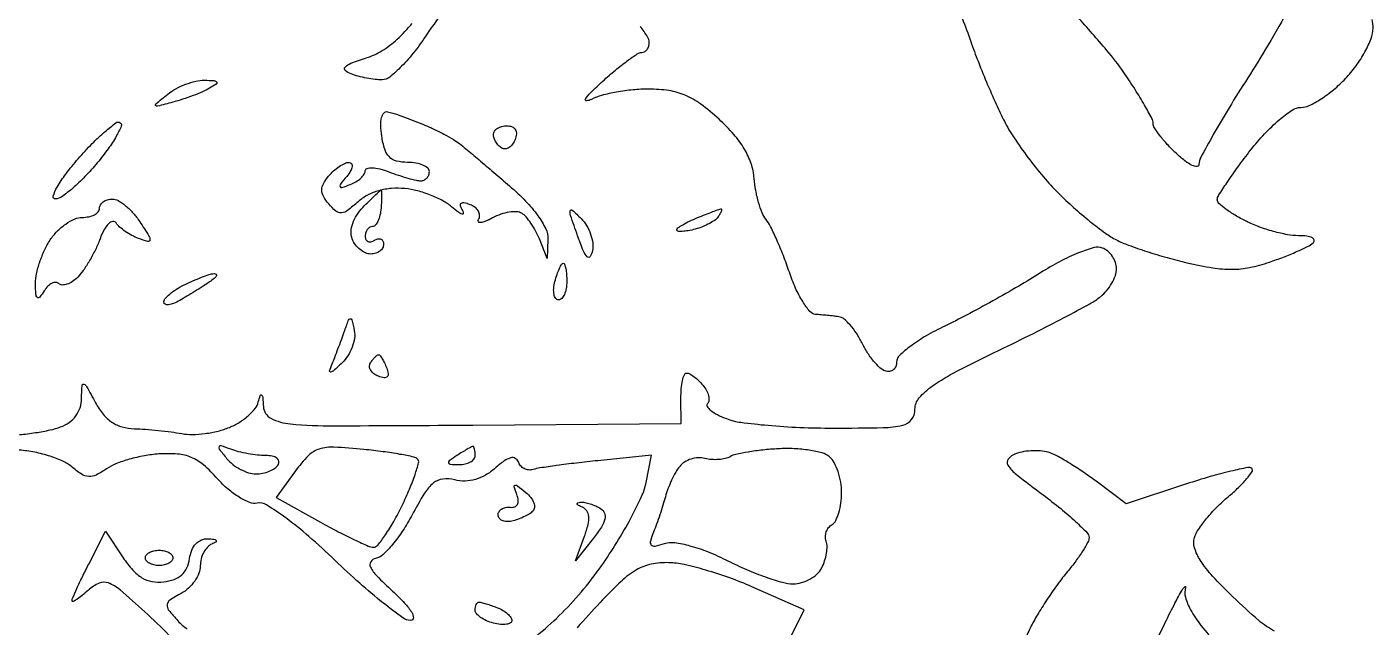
# Model space of a CAD drawing. Extents: x 0 to 102, y 0 to 135.
# Drawn here: x 45.44 to 57.87, y 74.05 to 79.59 of the extents above; entities that cross this region are included whole.
import ezdxf

# ---------------------------------------------------------------- set-up
doc = ezdxf.new("R2010")
doc.units = 0
doc.header["$MEASUREMENT"] = 0

msp = doc.modelspace()

# ---------------------------------------------------------------- linework, layer by layer
for points in [[(49.26295, 79.704153, 0.026866), (49.133723, 79.527973, -0.021482), (49.017242, 79.365532, -0.027991), (48.896477, 79.228124, -0.027943), (48.78664, 79.128247, -0.169418), (48.715369, 79.10252, -0.031703), (48.650865, 79.105917, -0.01772), (48.573133, 79.117779, -0.017622), (48.495093, 79.135404, -0.027271), (48.429344, 79.156601, -0.086747), (48.375922, 79.188585, -0.428623), (48.374405, 79.219894, -0.113313), (48.427086, 79.254685, -0.011344), (48.570475, 79.304651, 0.059962), (48.715859, 79.37175, 0.046777), (48.85492, 79.476517, 0.039227), (48.993058, 79.623842, 0.022755)], [(54.059857, 79.699016, -0.015387), (54.142821, 79.480711, 0.009706), (54.211439, 79.293788, 0.006459), (54.296988, 79.082154, 0.006503), (54.385362, 78.878864, 0.012627), (54.462106, 78.719311, 0.028342), (54.551553, 78.566736, 0.014481), (54.679854, 78.385443, 0.014342), (54.823273, 78.205719, 0.020876), (54.960561, 78.056551, 0.014), (55.100713, 77.924112, 0.012697), (55.252601, 77.79521, 0.012831), (55.394398, 77.686818, 0.039258), (55.4976, 77.623753, 0.029474), (55.608394, 77.575451, 0.009777), (55.775994, 77.51755, 0.009696), (55.964654, 77.460493, 0.010876), (56.148326, 77.413096, 0.017501), (56.385715, 77.366013, 0.042167), (56.564152, 77.352333, 0.048611), (56.726546, 77.369434, 0.031142), (56.909726, 77.419014, 0.010142), (57.038963, 77.465732, 0.011492), (57.16087, 77.515863, 0.01076), (57.262242, 77.562925, 0.060366), (57.31227, 77.59547, 0.259704), (57.321904, 77.620662, 0.246151), (57.305751, 77.643022, 0.086471), (57.254743, 77.658242, 0.029373), (57.177218, 77.6628, -0.045989), (57.075725, 77.672155, -0.021372), (56.946704, 77.701897, -0.020962), (56.812923, 77.744931, -0.027407), (56.694998, 77.795896, -0.018072), (56.592799, 77.851579, -0.025631), (56.506572, 77.908848, -0.023853), (56.442629, 77.961111, -0.212589), (56.4282, 77.993513, -0.141736), (56.439986, 78.034255, -0.00671), (56.518504, 78.154989, -0.010582), (56.617839, 78.296754, -0.007375), (56.735617, 78.452616, -0.022772), (56.865081, 78.604034, -0.028443), (56.998999, 78.731569, -0.029037), (57.120258, 78.823001, -0.14807), (57.200181, 78.8472, 0.112128), (57.277616, 78.864786, 0.03191), (57.385936, 78.92544, 0.030417), (57.502873, 79.011609, 0.028056), (57.611864, 79.113547, 0.033396), (57.709272, 79.230147, 0.032168), (57.79163, 79.360098, 0.033848), (57.848881, 79.483983, 0.091561), (57.8664, 79.578847, 0.052969), (57.857758, 79.660195, 0.089261)], [(57.091022, 79.76333, -0.007171), (56.897318, 79.424733, -0.009204), (56.709014, 79.119239, 0.005822), (56.536596, 78.843707, 0.008414), (56.391192, 78.595928, 0.004903), (56.274956, 78.385189, 0.124192), (56.259, 78.321942, -0.405195), (56.240542, 78.302905, -0.120895), (56.196872, 78.3122, -0.053124), (56.128786, 78.354556, -0.022889), (56.0475, 78.4242, -0.017579), (55.966514, 78.505827, -0.022437), (55.898128, 78.586782, -0.021167), (55.847989, 78.657876, -0.14396), (55.836, 78.698654, 0.122869), (55.824255, 78.745727, 0.008186), (55.756339, 78.868468, 0.011416), (55.668692, 79.013171, 0.008275), (55.564812, 79.170357, 0.02646), (55.40869, 79.374267, 0.006879), (55.136203, 79.684881, 0.006975)], [(45.369283, 75.825334, 0.01383), (45.516975, 75.844092, 0.014058), (45.651787, 75.868917, 0.035606), (45.74745, 75.896571, 0.067511), (45.827167, 75.938825, 0.078345), (45.888231, 75.999064, 0.080081), (45.926855, 76.073982, 0.074787), (45.941187, 76.159056, -0.009395), (45.945556, 76.279076, -0.488132), (45.962165, 76.29062, -0.191992), (45.987189, 76.270377, -0.003544), (46.070789, 76.11885, 0.04679), (46.141488, 76.013392, 0.074084), (46.221777, 75.940258, 0.07919), (46.315731, 75.896844, 0.061947), (46.426952, 75.879913, -0.011391), (46.530203, 75.874735, -0.007111), (46.650862, 75.864197, -0.007135), (46.769547, 75.850414, -0.012861), (46.866294, 75.835238, 0.050072), (46.963106, 75.827354, 0.027516), (47.081789, 75.836131, 0.027159), (47.202417, 75.858474, 0.038832), (47.305851, 75.892186, 0.041636), (47.396656, 75.93899, 0.040571), (47.479296, 76.000551, 0.043514), (47.542622, 76.066848, 0.104389), (47.573093, 76.127211, -0.016735), (47.591374, 76.187822, -0.54562), (47.603767, 76.190926, -0.18549), (47.614053, 76.169658, -0.007576), (47.619986, 76.083219, 0.267843), (47.689506, 75.976359, 0.096138), (47.870695, 75.924467, 0.022497), (48.273146, 75.907451, 0.001199), (49.55445, 75.914019), (51.4791, 75.9285), (51.475765, 76.16115, -0.022885), (51.478568, 76.250315, -0.036809), (51.489985, 76.325459, -0.042465), (51.507204, 76.379355, -0.30296), (51.528856, 76.3938, -0.129564), (51.556757, 76.386447, -0.03262), (51.596386, 76.360449, -0.031088), (51.639291, 76.323722, -0.026993), (51.679507, 76.280266, -0.048554), (51.711623, 76.232886, -0.064615), (51.730397, 76.184426, -0.080479), (51.733773, 76.142289, -0.178029), (51.720433, 76.113433, 0.35143), (51.717469, 76.086475, 0.082678), (51.749983, 76.050244, 0.051083), (51.811923, 76.010336, 0.026747), (51.895874, 75.973167, 0.057879), (52.029503, 75.939374, 0.010993), (52.279466, 75.911747, 0.011601), (52.574342, 75.892584, 0.010424), (52.880507, 75.8862, 0.004428), (53.34429, 75.890308, 0.052093), (53.523221, 75.912211, 0.176619), (53.604665, 75.965051, 0.162825), (53.6364, 76.059918, -0.18085), (53.675521, 76.164539, -0.061034), (53.798447, 76.275261, -0.03347), (54.022888, 76.411137, -0.007718), (54.41895, 76.608367, 0.004354), (54.729441, 76.760386, 0.005426), (55.015116, 76.90725, 0.004449), (55.252138, 77.035083, 0.040849), (55.34955, 77.099625, 0.052131), (55.406196, 77.154662, 0.04366), (55.45411, 77.223453, 0.045581), (55.486886, 77.294916, 0.084933), (55.4976, 77.357532, 0.083799), (55.487846, 77.415321, 0.066046), (55.459273, 77.472088, 0.066253), (55.417003, 77.519271, 0.085595), (55.367125, 77.548978, 0.161734), (55.289996, 77.552507, 0.026639), (55.146915, 77.503779, 0.02651), (54.976614, 77.424743, 0.019313), (54.796075, 77.319895, -0.008917), (54.595178, 77.19757, -0.005477), (54.35445, 77.060331, -0.00549), (54.113216, 76.929729, -0.009759), (53.91135, 76.828273, 0.020185), (53.741232, 76.738284, 0.028215), (53.597669, 76.643539, 0.027624), (53.492456, 76.555816, 0.208069), (53.4672, 76.497752, -0.094699), (53.459097, 76.455352, -0.131793), (53.436136, 76.424497, -0.138277), (53.40175, 76.410194, -0.108992), (53.36145, 76.414147, -0.109106), (53.313332, 76.442486, -0.032338), (53.254344, 76.504981, -0.030765), (53.195364, 76.585811, -0.028828), (53.145334, 76.674997, 0.031197), (53.095646, 76.762598, 0.036392), (53.03768, 76.838679, 0.039367), (52.980177, 76.894245, 0.141648), (52.933834, 76.914286, 0.004301), (52.886884, 76.919858, 0.002299), (52.828781, 76.925977, 0.002289), (52.769408, 76.931679, 0.003572), (52.718224, 76.935991, -0.201521), (52.666017, 76.962813, -0.03562), (52.599994, 77.053887, -0.033637), (52.533592, 77.178733, -0.024638), (52.476492, 77.324955, 0.011077), (52.421296, 77.478454, 0.011985), (52.360697, 77.625333, 0.011549), (52.302944, 77.748526, 0.055274), (52.260996, 77.813698, -0.074699), (52.225576, 77.873706, -0.025545), (52.192457, 77.969453, -0.024734), (52.166182, 78.080425, -0.026137), (52.151584, 78.191427, 0.061979), (52.123511, 78.328297, 0.052348), (52.061757, 78.462698, 0.04521), (51.963871, 78.598183, 0.028247), (51.827149, 78.738479, 0.02611), (51.658969, 78.877174, 0.058191), (51.51532, 78.959642, 0.063833), (51.365176, 79.002395, 0.037496), (51.178681, 79.0164, 0.023956), (51.032962, 79.009414, 0.020454), (50.880599, 78.988454, 0.020952), (50.743497, 78.957867, 0.05356), (50.648688, 78.921266, -0.102025), (50.603294, 78.9086, -0.611953), (50.59378, 78.924427, -0.059653), (50.642132, 78.984678, -0.009138), (50.754087, 79.090466, -0.011044), (50.870295, 79.191717, -0.015173), (50.979407, 79.277152, -0.011818), (51.072789, 79.342462, -0.147731), (51.113637, 79.3548, 0.133165), (51.140088, 79.361972, 0.100519), (51.162625, 79.382136, 0.087583), (51.177788, 79.4123, 0.072899), (51.183, 79.44786, 0.144085), (51.167839, 79.499378, 0.017968), (51.100466, 79.596118, 0.019969)], [(50.137753, 73.965177, 0.025492), (50.352409, 74.153789, 0.024561), (50.554478, 74.37078, 0.022369), (50.741062, 74.613206, 0.014686), (50.88365, 74.829961, 0.015024), (51.012135, 75.053095, 0.014938), (51.111842, 75.253072, 0.058882), (51.154408, 75.383692), (51.204962, 75.636459), (50.707531, 75.585065, 0.003677), (50.509712, 75.563155, 0.004619), (50.326762, 75.539814, 0.003724), (50.173761, 75.517693, 0.036031), (50.109816, 75.503188, -0.100008), (50.06884, 75.499253, -0.094189), (50.02859, 75.511328, -0.093291), (49.995274, 75.537469, -0.09586), (49.974126, 75.573703, 0.184512), (49.946214, 75.606701, 0.193605), (49.904083, 75.611836, 0.091333), (49.843434, 75.583036, 0.025072), (49.760569, 75.516623, -0.049331), (49.671664, 75.452184, -0.061301), (49.577922, 75.411869, -0.065098), (49.482047, 75.397016, -0.067499), (49.3868, 75.407643, 0.088671), (49.276339, 75.41528, 0.146258), (49.19076, 75.379268, 0.08297), (49.107784, 75.283986, 0.015791), (48.993263, 75.083657, -0.023769), (48.907317, 74.938731, -0.028634), (48.812762, 74.811748, -0.029359), (48.722755, 74.716289, -0.138932), (48.656721, 74.681913, 0.198596), (48.611072, 74.650951, 0.271231), (48.608497, 74.602419, 0.075686), (48.667212, 74.521515, 0.011339), (48.811904, 74.381426, -0.016805), (48.924169, 74.27033, -0.04996), (48.990222, 74.184724, -0.141887), (49.004738, 74.133367, -0.413152), (48.981104, 74.10995, -0.157796), (48.906826, 74.134222, -0.010248), (48.723816, 74.273154, -0.014116), (48.510042, 74.452505, -0.010015), (48.280206, 74.665044, 0.012364), (48.039865, 74.885211, 0.020686), (47.825989, 75.056586, 0.018967), (47.649186, 75.176567, 0.189354), (47.562893, 75.192629, -0.143149), (47.493374, 75.199191, -0.042942), (47.397311, 75.247302, -0.039158), (47.293599, 75.322669, -0.033736), (47.197236, 75.416887, 0.031293), (47.067138, 75.545335, 0.078987), (46.95465, 75.615672, 0.081853), (46.828375, 75.646282, 0.035445), (46.654934, 75.646909, 0.028485), (46.521184, 75.630211, 0.023915), (46.382007, 75.597774, 0.024591), (46.257532, 75.555697, 0.059036), (46.171898, 75.509682, -0.03662), (46.076414, 75.452731, -0.132473), (46.007681, 75.438713, -0.128555), (45.940027, 75.460978, -0.033626), (45.847644, 75.529887, 0.072708), (45.762852, 75.583395, 0.029934), (45.635283, 75.63111, 0.028835), (45.490009, 75.666726, 0.032865), (45.347819, 75.683448, 0.027947)], [(56.957335, 74.011004, -0.064378), (56.81122, 74.108777, -0.012008), (56.573, 74.327307, -0.014363), (56.38478, 74.519199, -0.043001), (56.27206, 74.664116, -0.067957), (56.217799, 74.779549, -0.15396), (56.217972, 74.875008, -0.0725), (56.254584, 74.950399, -0.02301), (56.329681, 75.050667, -0.02243), (56.424782, 75.156147, -0.023188), (56.527945, 75.251461, 0.016348), (56.624576, 75.338322, 0.027291), (56.699201, 75.418212, 0.026426), (56.748694, 75.484144, 0.358381), (56.745977, 75.512023, 0.252129), (56.710654, 75.522619, 0.007251), (56.552128, 75.487663, 0.013021), (56.362231, 75.43764, 0.008395), (56.144861, 75.370303), (55.585612, 75.186715), (55.308956, 75.394635, 0.011588), (55.192182, 75.478234, 0.011131), (55.070106, 75.557498, 0.011126), (54.959421, 75.622553, 0.039021), (54.884344, 75.657087, 0.060353), (54.815323, 75.673434, 0.034687), (54.729798, 75.677083, 0.034158), (54.642076, 75.668726, 0.047796), (54.565998, 75.648586, 0.129928), (54.497462, 75.600407, 0.333826), (54.49431, 75.543451, 0.078882), (54.57405, 75.457261, 0.006378), (54.819703, 75.268936, -0.010794), (54.982193, 75.142074, -0.015749), (55.119222, 75.022863, -0.011176), (55.225917, 74.919441, -0.197153), (55.2438, 74.87585, -0.125005), (55.232901, 74.832937, -0.016621), (55.185168, 74.751597, -0.018398), (55.120632, 74.657408, -0.014504), (55.044203, 74.560241, 0.016672), (54.957999, 74.449666, 0.010291), (54.863767, 74.314335, 0.010318), (54.776061, 74.176604, 0.018198), (54.710239, 74.058929, 0.022784), (54.651621, 73.930455, 0.010248)], [(46.74992, 73.972055, 0.013618), (46.52386, 74.190287, 0.008376), (46.296311, 74.391395, 0.085355), (46.188445, 74.455577, 0.197516), (46.10343, 74.453573, 0.080671), (46.004583, 74.389576, -0.012829), (45.946462, 74.339628, -0.025729), (45.897669, 74.303842, -0.034275), (45.862657, 74.284128, -0.551217), (45.8532, 74.2901, -0.103083), (45.858473, 74.315404, -0.003758), (45.898612, 74.405674, -0.006732), (45.948562, 74.511947, -0.004659), (46.007794, 74.630851), (46.162388, 74.934077), (46.325044, 74.68856, 0.035893), (46.413068, 74.574407, 0.076872), (46.498741, 74.503881, 0.091638), (46.591305, 74.469828, 0.070368), (46.6992, 74.466672, 0.05702), (46.795597, 74.488752, 0.098339), (46.866141, 74.530573, 0.10441), (46.912648, 74.594152, 0.070718), (46.937734, 74.68065, -0.061762), (46.958589, 74.757665, -0.089387), (46.99631, 74.817022, -0.104259), (47.04736, 74.85336, -0.114951), (47.106934, 74.864321, -0.019653), (47.163159, 74.85946, -0.205191), (47.1827, 74.848002, -0.439437), (47.17985, 74.833372, -0.041736), (47.14335, 74.814971, 0.11214), (47.102888, 74.786879, 0.064584), (47.068664, 74.738077, 0.05951), (47.04548, 74.677171, 0.061286), (47.0376, 74.613127, -0.094745), (47.024624, 74.545261, -0.057472), (46.985836, 74.473007, -0.054775), (46.928776, 74.407545, -0.063342), (46.861381, 74.359644, 0.022433), (46.757538, 74.297925, 0.220868), (46.731418, 74.255788, 0.198602), (46.745325, 74.20591, 0.017885), (46.830589, 74.10464, 0.066108), (46.917364, 74.031073, 0.017843)], [(52.485004, 73.947185), (52.614381, 74.206527), (52.131341, 74.420524, 0.017841), (51.925507, 74.50306, 0.015947), (51.706519, 74.574123, 0.016215), (51.505682, 74.62529, 0.046935), (51.363452, 74.642908, 0.058061), (51.201649, 74.628867, 0.080994), (51.066133, 74.57721, 0.057675), (50.923438, 74.470736, 0.016556), (50.728952, 74.274697, 0.005297), (50.517287, 74.041821, 0.084556)], [(55.822498, 73.847224, 0.011653), (55.936202, 74.0673, -0.004238), (56.028304, 74.25224, -0.011965), (56.096796, 74.379281, -0.052735), (56.127026, 74.42129, -0.803731), (56.135431, 74.416563, 0.141251), (56.134039, 74.323481, 0.060213), (56.181376, 74.206992, 0.04216), (56.277049, 74.064266, 0.017479), (56.42853, 73.887943, -0.017362)]]:
    msp.add_lwpolyline(points, format="xyb")
for points in [[(47.07492, 79.098427, -0.010895), (47.166437, 79.09508, -0.241047), (47.188731, 79.081975, -0.406995), (47.18467, 79.062615, -0.019043), (47.1222, 79.024061, -0.026664), (47.058781, 78.992518, -0.011196), (46.970449, 78.956638, -0.01104), (46.874071, 78.922397, -0.014106), (46.7838, 78.895353, -0.002852), (46.641782, 78.858004, -0.324729), (46.624781, 78.864726, -0.3792), (46.627441, 78.881358, -0.003232), (46.73652, 78.96972, -0.044844), (46.812162, 79.019794, -0.032933), (46.903665, 79.061681, -0.033579), (46.996321, 79.089969, -0.061063)], [(48.766848, 78.808051, -0.026548), (48.815915, 78.794643, -0.005731), (48.899164, 78.766008, -0.005965), (48.994888, 78.730557, -0.005668), (49.091391, 78.692241, -0.012477), (49.188912, 78.649363, -0.011234), (49.287689, 78.60022, -0.011338), (49.374258, 78.55216, -0.034536), (49.429791, 78.514288, -0.007511), (49.490155, 78.465215, -0.001152), (49.608512, 78.365543, -0.001287), (49.747603, 78.247244, -0.001117), (49.89285, 78.122502, -0.022654), (50.041748, 77.981793, -0.035803), (50.154439, 77.847126, -0.042745), (50.226578, 77.726717, -0.121602), (50.247038, 77.631806), (50.241675, 77.4513), (50.168366, 77.632993, 0.028005), (50.133771, 77.706573, 0.026312), (50.090512, 77.777432, 0.027277), (50.045443, 77.836075, 0.077008), (50.006277, 77.869555, 0.129426), (49.959471, 77.883837, 0.048385), (49.890361, 77.879827, 0.043856), (49.812216, 77.860512, 0.040379), (49.736339, 77.827472, -0.022031), (49.669807, 77.795551, -0.076314), (49.623678, 77.783726, -0.309805), (49.606285, 77.793278, -0.261017), (49.607205, 77.814695, 0.149103), (49.616687, 77.850693, 0.12358), (49.605521, 77.888889, 0.099657), (49.574536, 77.923585, 0.069304), (49.52842, 77.949066, 0.031344), (49.471922, 77.966775, 0.230545), (49.445042, 77.960987, 0.319787), (49.438498, 77.938773, 0.049132), (49.458848, 77.894481, -0.136479), (49.465438, 77.869469, -0.512635), (49.454335, 77.861714, -0.078387), (49.416947, 77.881856, -0.015396), (49.357492, 77.930072, 0.056045), (49.27598, 77.985864, 0.029272), (49.16397, 78.037195, 0.028703), (49.041493, 78.076941, 0.03884), (48.927014, 78.097627, 0.044546), (48.803833, 78.099117, 0.049267), (48.686568, 78.078336, 0.052098), (48.58164, 78.036675, 0.063463), (48.494994, 77.976271, -0.021132), (48.397738, 77.895459, -0.145835), (48.340318, 77.873754, -0.196295), (48.289443, 77.89038, -0.043663), (48.223771, 77.956766, -0.044287), (48.174636, 78.027942, -0.127883), (48.159278, 78.085372, -0.129609), (48.173926, 78.142534, -0.046053), (48.222, 78.2127, -0.035768), (48.268546, 78.261259, -0.036518), (48.321232, 78.302323, -0.039072), (48.372116, 78.330849, -0.108636), (48.411918, 78.3396, -0.241368), (48.434289, 78.328132, -0.201414), (48.44034, 78.30181, -0.093249), (48.424849, 78.260346, -0.037324), (48.389593, 78.210763, 0.008807), (48.331362, 78.138031, 0.27071), (48.328495, 78.115884, 0.389672), (48.345371, 78.108192, 0.012731), (48.421534, 78.135215, 0.04299), (48.474666, 78.161034, 0.050424), (48.519608, 78.194427, 0.057811), (48.550507, 78.229976, 0.151141), (48.5604, 78.261957, -0.33294), (48.576758, 78.2838, -0.081906), (48.624146, 78.289599, -0.052282), (48.694175, 78.27929, -0.028182), (48.777407, 78.252906, 0.010942), (48.866289, 78.221321, 0.011952), (48.953902, 78.194636, 0.011461), (49.02975, 78.175364, 0.056537), (49.073507, 78.1704, 0.106131), (49.103685, 78.176878, 0.099347), (49.129367, 78.195251, 0.096126), (49.146582, 78.222705, 0.092371), (49.1526, 78.255, 0.219088), (49.1377, 78.287373, 0.077977), (49.093292, 78.314749, 0.059289), (49.028009, 78.333405, 0.040001), (48.950702, 78.3396, -0.061114), (48.849375, 78.352031, -0.139449), (48.783157, 78.390056, -0.118911), (48.740504, 78.461909, -0.038338), (48.713, 78.583552, -0.029198), (48.704475, 78.680896, -0.066192), (48.712075, 78.75427, -0.119155), (48.733924, 78.797006, -0.275323)], [(46.297735, 78.706566, -0.374254), (46.308104, 78.673724, -0.027028), (46.261939, 78.581582, -0.027428), (46.187219, 78.465864, -0.016176), (46.086235, 78.335894, -0.018232), (45.972634, 78.208789, -0.023549), (45.858982, 78.101222, -0.022359), (45.758381, 78.022159, -0.153111), (45.699247, 78.002725, -0.509638), (45.679679, 78.028909, -0.054466), (45.715319, 78.110981, -0.033201), (45.794506, 78.230567, -0.01593), (45.910747, 78.373397, -0.014042), (46.039221, 78.513236, -0.022215), (46.157726, 78.624797, -0.018032), (46.257683, 78.704764, -0.305899)], [(49.869045, 78.678, -0.094172), (49.916264, 78.669027, -0.165347), (49.946264, 78.643588, -0.151817), (49.956055, 78.603303, -0.076022), (49.94478, 78.551586, -0.064087), (49.920596, 78.506722, -0.094924), (49.888273, 78.476055, -0.122111), (49.853191, 78.464164, -0.160704), (49.820535, 78.471979, -0.067219), (49.791563, 78.495784, -0.052295), (49.767047, 78.528421, -0.053444), (49.750381, 78.564477, -0.081728), (49.7448, 78.598393, -0.153789), (49.754364, 78.628753, -0.097959), (49.781297, 78.654615, -0.080499), (49.821538, 78.672066, -0.062212)], [(48.703192, 78.080772, -0.489225), (48.709062, 78.076725, -0.009523), (48.710672, 78.034621, -0.015024), (48.71009, 77.981139, -0.008565), (48.706339, 77.9166, -0.037158), (48.696583, 77.851813, -0.053734), (48.677775, 77.797102, -0.068155), (48.653451, 77.759534, -0.218405), (48.626997, 77.7474, 0.133519), (48.6016, 77.740495, 0.100497), (48.579963, 77.721082, 0.087463), (48.565404, 77.692043, 0.072691), (48.5604, 77.657807, 0.108972), (48.567023, 77.627779, 0.182303), (48.585251, 77.609891, 0.161196), (48.612674, 77.607259, 0.082592), (48.645, 77.6205, -0.082592), (48.677326, 77.633741, -0.161196), (48.704749, 77.631109, -0.182303), (48.722977, 77.613221, -0.108972), (48.7296, 77.583193, -0.130616), (48.72052, 77.549026, -0.100652), (48.694982, 77.519918, -0.088446), (48.65678, 77.50034, -0.074425), (48.611751, 77.4936, -0.104321), (48.562713, 77.503944, -0.066682), (48.512847, 77.534445, -0.062719), (48.469743, 77.579488, -0.068036), (48.440545, 77.632648, -0.10561), (48.430179, 77.698566, -0.066667), (48.44476, 77.775369, -0.060192), (48.481682, 77.853597, -0.05447), (48.537243, 77.92372, -0.003397), (48.595899, 77.982343, -0.005116), (48.647889, 78.032564, -0.002184), (48.692849, 78.074743, -0.11113)], [(46.22417, 78.0012, -0.129515), (46.278654, 77.986846, -0.043289), (46.347139, 77.93982, -0.039667), (46.417213, 77.872206, -0.035998), (46.478251, 77.792247, -0.004899), (46.563547, 77.659245, -0.159933), (46.572641, 77.622602, -0.474253), (46.554176, 77.609664, -0.019755), (46.466831, 77.638026, -0.034178), (46.405745, 77.665439, -0.028351), (46.344861, 77.702503, -0.029271), (46.292831, 77.743054, -0.06567), (46.259907, 77.780663, 0.291638), (46.229755, 77.79396, 0.159526), (46.192309, 77.775005, 0.074604), (46.150633, 77.718666, 0.031171), (46.111529, 77.632412, -0.022942), (46.068614, 77.533457, -0.018554), (46.013896, 77.431406, -0.018937), (45.956258, 77.340917, -0.045125), (45.905243, 77.279757, -0.046934), (45.85646, 77.239363, -0.066907), (45.806229, 77.214214, -0.087041), (45.762333, 77.207269, -0.19457), (45.731771, 77.220229, 0.195698), (45.703843, 77.232, 0.119033), (45.668416, 77.223907, 0.084326), (45.630408, 77.196208, 0.052259), (45.596096, 77.15275, -0.027965), (45.555165, 77.095396, -0.424524), (45.533242, 77.093371, -0.204179), (45.519135, 77.122049, -0.011909), (45.516095, 77.221627, -0.055051), (45.525324, 77.310654, -0.027899), (45.555316, 77.419417, -0.027327), (45.599209, 77.529477, -0.036494), (45.65143, 77.623477, -0.048397), (45.715511, 77.703248, -0.045972), (45.794769, 77.770746, -0.049406), (45.876564, 77.817019, -0.104401), (45.94753, 77.832, 0.051079), (46.008549, 77.83825, 0.071023), (46.060156, 77.856851, 0.091097), (46.094851, 77.884308, 0.181881), (46.107, 77.9166, -0.137339), (46.116032, 77.948861, -0.100208), (46.141419, 77.976349, -0.086159), (46.179391, 77.994854, -0.070509)], [(50.553683, 77.820774, -0.061223), (50.604057, 77.756283, -0.049692), (50.641574, 77.676902, -0.051435), (50.661476, 77.595374, -0.085105), (50.659134, 77.52475, -0.088903), (50.637481, 77.470582, -0.482613), (50.610423, 77.467487, -0.100684), (50.575018, 77.520976, -0.010452), (50.521159, 77.662724, -0.00316), (50.455682, 77.850274, -0.133922), (50.453023, 77.892221, -0.578583), (50.471677, 77.898378, -0.013789)], [(51.843643, 77.911238, -0.435602), (51.849637, 77.906964, -0.102764), (51.848601, 77.893173, -0.047526), (51.839653, 77.870423, -0.020964), (51.823811, 77.842212, -0.096514), (51.794543, 77.810542, -0.032471), (51.741252, 77.776576, -0.030897), (51.675965, 77.745781, -0.030808), (51.607318, 77.723232, -0.019235), (51.541925, 77.708793, -0.033757), (51.48689, 77.702639, -0.039998), (51.447193, 77.704072, -0.380621), (51.4368, 77.715746, -0.24269), (51.446273, 77.734114, -0.020083), (51.492715, 77.764428, -0.023295), (51.554217, 77.797354, -0.015696), (51.62715, 77.829364, -0.002158), (51.701972, 77.859064, -0.002999), (51.769264, 77.884975, -0.001851), (51.826068, 77.906217, -0.037978)], [(50.389167, 77.409, -0.326917), (50.401827, 77.399732, -0.029396), (50.412073, 77.359297, -0.029316), (50.419259, 77.304658, -0.018041), (50.4216, 77.2398, -0.043375), (50.41597, 77.175027, -0.063112), (50.399075, 77.120302, -0.082769), (50.374233, 77.083253, -0.206609), (50.34492, 77.0706, -0.24384), (50.319217, 77.083928, -0.106581), (50.303763, 77.120302, -0.070464), (50.301099, 77.174969, -0.040966), (50.312487, 77.2398, -0.016817), (50.331794, 77.304636, -0.025621), (50.353264, 77.359297, -0.023188), (50.374187, 77.400298, -0.269386)], [(47.1645, 77.312717, -0.181969), (47.183747, 77.307742, -0.382109), (47.186972, 77.293835, -0.095117), (47.165916, 77.268414, -0.023261), (47.1222, 77.235672, -0.006535), (47.062968, 77.196587, -0.003531), (46.989087, 77.149943, -0.003516), (46.913162, 77.103493, -0.005534), (46.84725, 77.06479, -0.032956), (46.790431, 77.037064, -0.068169), (46.74269, 77.024773, -0.127348), (46.711576, 77.029078, -0.30386), (46.6992, 77.047562, -0.181435), (46.71124, 77.079649, -0.037117), (46.755115, 77.122938, -0.034654), (46.816669, 77.168309, -0.02652), (46.88955, 77.209351, -0.012388), (46.968632, 77.246107, -0.012677), (47.048836, 77.278603, -0.012515), (47.119772, 77.303263, -0.050663)], [(48.459358, 76.78565, -0.088963), (48.461234, 76.715018, -0.053078), (48.439808, 76.633476, -0.050956), (48.399992, 76.554079, -0.061045), (48.346886, 76.48955, -0.006212), (48.267337, 76.415764, -0.15518), (48.240523, 76.403547, -0.546133), (48.230975, 76.415101, -0.020614), (48.254102, 76.4784, 0.004845), (48.278439, 76.539009, 0.002283), (48.308751, 76.617726, 0.002262), (48.339746, 76.700451, 0.003188), (48.366574, 76.7745, -0.004996), (48.406351, 76.883063, -0.279451), (48.422652, 76.895835, -0.381751), (48.437219, 76.88566, -0.006919)], [(48.683242, 76.563, -0.233079), (48.696846, 76.556294, -0.026011), (48.717016, 76.526989, -0.027318), (48.738463, 76.487372, -0.018792), (48.75854, 76.440408, -0.051608), (48.772477, 76.388702, -0.239714), (48.76332, 76.360155, -0.241428), (48.734933, 76.350871, -0.052218), (48.683477, 76.364673, -0.066562), (48.640279, 76.388236, -0.097234), (48.61099, 76.420013, -0.122934), (48.600012, 76.454741, -0.155001), (48.608179, 76.487265, -0.025036), (48.628171, 76.516261, -0.031822), (48.649536, 76.540753, -0.033244), (48.669379, 76.558275, -0.165726)], [(47.319469, 75.69054, 0.009993), (47.228811, 75.7225, 0.381878), (47.210554, 75.714552, 0.278007), (47.213157, 75.691349, 0.007209), (47.280609, 75.60594, 0.05658), (47.336392, 75.551317, 0.043893), (47.407804, 75.50513, 0.045099), (47.483177, 75.473595, 0.076677), (47.550566, 75.4632, 0.049861), (47.613294, 75.469471, 0.047579), (47.67458, 75.488051, 0.05126), (47.725563, 75.515368, 0.106123), (47.7567, 75.5478, 0.192174), (47.762321, 75.579803, 0.184715), (47.74449, 75.607549, 0.108954), (47.702114, 75.626333, 0.050093), (47.641712, 75.6324, -0.027801), (47.566417, 75.63659, -0.016833), (47.478053, 75.649479, -0.016844), (47.390924, 75.668249, -0.02827)], [(48.548157, 75.688871, 0.013259), (48.271922, 75.709587, 0.08826), (48.13554, 75.692072, 0.123243), (48.034697, 75.630379, 0.03591), (47.91588, 75.490658), (47.73666, 75.24636), (48.148574, 75.01638, 0.007371), (48.311965, 74.92829, 0.010014), (48.46211, 74.853957, 0.007254), (48.589012, 74.796498, 0.103026), (48.637497, 74.7864, 0.22781), (48.676899, 74.805335, 0.018727), (48.746649, 74.899528, 0.022148), (48.823915, 75.023967, 0.015133), (48.900938, 75.171516, 0.012589), (48.969266, 75.322224, 0.01936), (49.019951, 75.456158, 0.014419), (49.053247, 75.566042, 0.268911), (49.044291, 75.599709, 0.145583), (49.009391, 75.618606, 0.007329), (48.880782, 75.64367, 0.011248), (48.724861, 75.668084, 0.007864)], [(49.55445, 75.715705, 0.107356), (49.540981, 75.711903, 0.005891), (49.502236, 75.690699, 0.008918), (49.456552, 75.66391, 0.006384), (49.4064, 75.6324, 0.011213), (49.336147, 75.584733, 0.309569), (49.328861, 75.564881, 0.327416), (49.344734, 75.551798, 0.011938), (49.42755, 75.549095, 0.055234), (49.484185, 75.55487, 0.075283), (49.53211, 75.573032, 0.095191), (49.564243, 75.600225, 0.17131), (49.5756, 75.6324, 0.023625), (49.574071, 75.664732, 0.038557), (49.569387, 75.691768, 0.04613), (49.56263, 75.71082, 0.309048)], [(52.374642, 75.694923, 0.01223), (52.231018, 75.683288, 0.014407), (52.095818, 75.665048, 0.013341), (51.983241, 75.643445, 0.082302), (51.928678, 75.621619, -0.081234), (51.884763, 75.603945, -0.038734), (51.82433, 75.595238, -0.03707), (51.758271, 75.595796, -0.043334), (51.696475, 75.606351, 0.078628), (51.634654, 75.612482, 0.062506), (51.568616, 75.600264, 0.063324), (51.508537, 75.5724, 0.086358), (51.464259, 75.532532, 0.037181), (51.427441, 75.477679, 0.018965), (51.389181, 75.403989, 0.018734), (51.355306, 75.324644, 0.026641), (51.331717, 75.2517, -0.009988), (51.309842, 75.175478, -0.005995), (51.280987, 75.085845, -0.006002), (51.250132, 74.997336, -0.010404), (51.222101, 74.924687, 0.026781), (51.193101, 74.84152, 0.268844), (51.201623, 74.807191, 0.257833), (51.236117, 74.796613, 0.025056), (51.323668, 74.819644, -0.109783), (51.418144, 74.828041, -0.034005), (51.558898, 74.799797, -0.030009), (51.726103, 74.743268, -0.020873), (51.907516, 74.660561, 0.016203), (52.081134, 74.579441, 0.016831), (52.257476, 74.510836, 0.016768), (52.413543, 74.461902, 0.067204), (52.512473, 74.448354, 0.070942), (52.589795, 74.459231, 0.057425), (52.667173, 74.491594, 0.058963), (52.732982, 74.539439, 0.087556), (52.775992, 74.59605, 0.04075), (52.80252, 74.659937, 0.036956), (52.81939, 74.729397, 0.038959), (52.824993, 74.794017, 0.088899), (52.816802, 74.842097, -0.092535), (52.810027, 74.883685, -0.078814), (52.818011, 74.927477, -0.078674), (52.839178, 74.966718, -0.091637), (52.870534, 74.99514, 0.138536), (52.904825, 75.032551, 0.043014), (52.933437, 75.10406, 0.039284), (52.953033, 75.193323, 0.034408), (52.9596, 75.288634, 0.042563), (52.951227, 75.386819, 0.039592), (52.926318, 75.48466, 0.042058), (52.889791, 75.568129, 0.095667), (52.846299, 75.621114, 0.106281), (52.779229, 75.656113, 0.028498), (52.661013, 75.681583, 0.027536), (52.52014, 75.695742, 0.025376)], [(50.042549, 75.292632, -0.052073), (50.088287, 75.245841, -0.077829), (50.11638, 75.196157, -0.104533), (50.123166, 75.151554, -0.189651), (50.107935, 75.118536, -0.054821), (50.07325, 75.091936, -0.025609), (50.023315, 75.065077, -0.025007), (49.9675, 75.041985, -0.031952), (49.914, 75.026695, -0.062761), (49.865461, 75.022356, -0.095761), (49.824377, 75.031852, -0.125575), (49.79718, 75.053308, -0.164721), (49.7871, 75.083074, -0.13767), (49.795805, 75.114092, -0.114205), (49.819873, 75.138681, -0.097038), (49.856035, 75.152925, -0.073955), (49.898666, 75.154381, 0.108732), (49.940367, 75.158695, 0.194798), (49.966206, 75.180658, 0.151735), (49.973273, 75.219416, 0.061476), (49.960179, 75.272097, -0.015005), (49.935398, 75.342964, -0.432513), (49.943864, 75.358097, -0.230373), (49.967262, 75.353146, -0.007839)], [(50.5485, 75.201426, -0.062536), (50.588047, 75.198996, -0.029764), (50.63759, 75.186568, -0.028938), (50.688535, 75.167208, -0.036374), (50.732985, 75.143286, -0.154905), (50.76834, 75.101054, -0.156844), (50.772638, 75.046393, -0.084717), (50.741266, 74.972543, -0.023539), (50.668135, 74.869632), (50.503399, 74.6595), (50.585162, 74.886512, 0.025272), (50.61818, 74.995103, 0.0797), (50.624665, 75.070693, 0.134123), (50.606562, 75.121845, 0.145504), (50.565413, 75.154783, -0.028321), (50.530909, 75.17114, -0.182909), (50.518571, 75.185504, -0.415719), (50.523659, 75.196309, -0.069907)], [(46.6569, 74.7582, -0.053595), (46.705449, 74.752981, -0.073362), (46.746523, 74.737491, -0.093122), (46.774097, 74.714602, -0.17482), (46.7838, 74.6877, -0.17482), (46.774097, 74.660798, -0.093122), (46.746523, 74.637909, -0.073362), (46.705449, 74.622419, -0.053595), (46.6569, 74.6172, -0.053595), (46.608351, 74.622419, -0.073362), (46.567277, 74.637909, -0.093122), (46.539703, 74.660798, -0.17482), (46.53, 74.6877, -0.17482), (46.539703, 74.714602, -0.093122), (46.567277, 74.737491, -0.073362), (46.608351, 74.752981, -0.053595)], [(49.610981, 74.2788, -0.065182), (49.631971, 74.276052, -0.008575), (49.675278, 74.263716, -0.009838), (49.726351, 74.247111, -0.008099), (49.780181, 74.227449, -0.041093), (49.831386, 74.202805, -0.049059), (49.874691, 74.171316, -0.056335), (49.904537, 74.138064, -0.155979), (49.914, 74.108469, -0.270341), (49.900948, 74.086094, -0.094621), (49.864297, 74.073704, -0.062468), (49.80965, 74.073018, -0.035903), (49.7448, 74.085087, -0.038887), (49.68004, 74.107524, -0.050447), (49.625302, 74.138289, -0.059916), (49.58755, 74.172248, -0.181596), (49.5756, 74.204067, -0.045382), (49.578202, 74.232673, -0.065283), (49.585993, 74.256847, -0.085274), (49.597462, 74.273177, -0.199682)]]:
    msp.add_lwpolyline(points, format="xyb", close=True)

doc.saveas('drawing.dxf')
